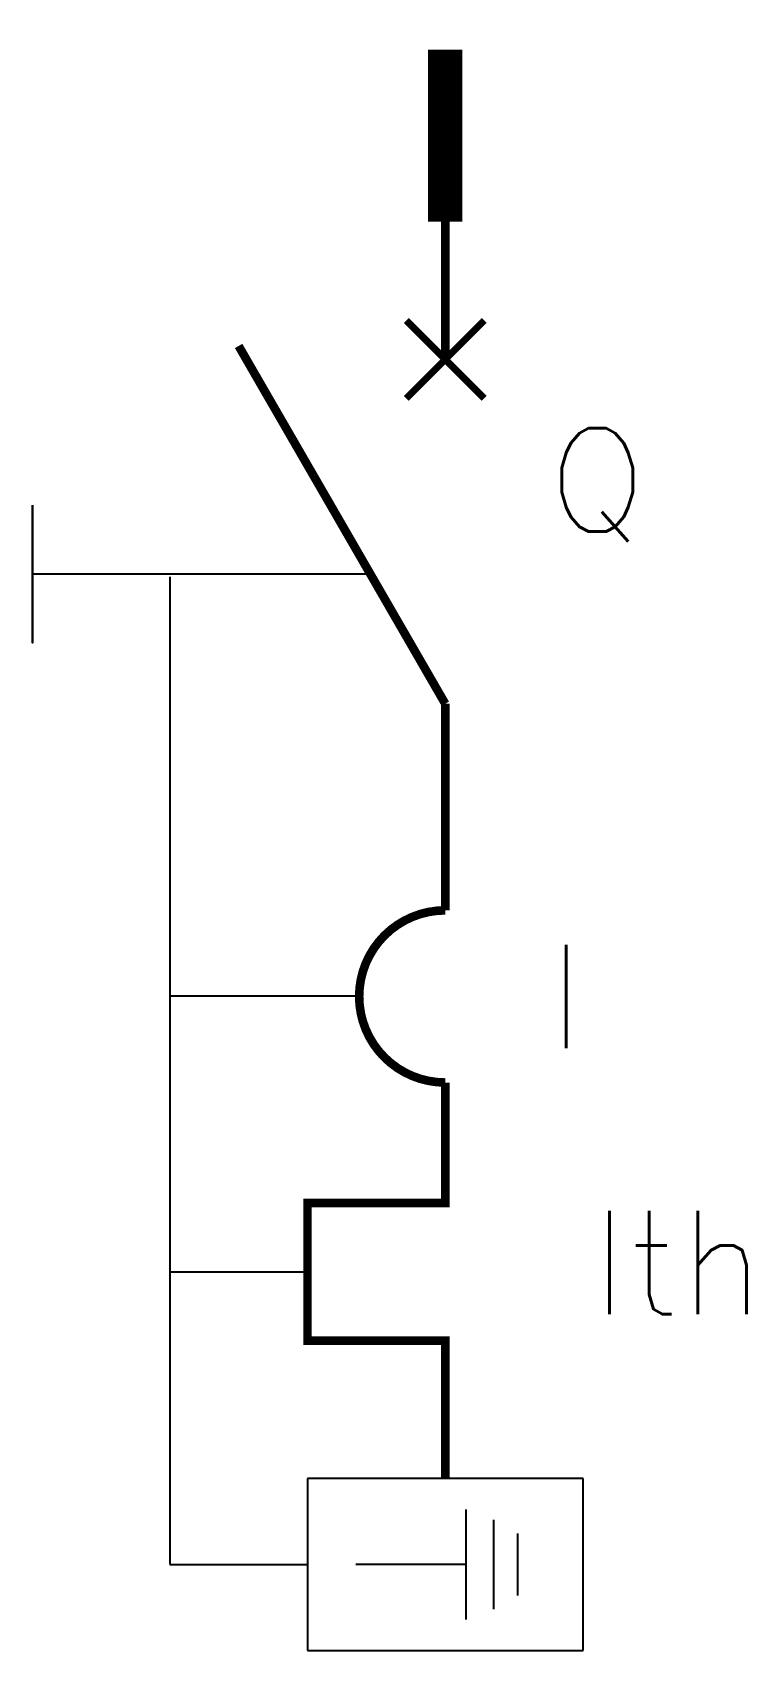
# Model space of a CAD drawing. Extents: x 140 to 160.8, y 740.5 to 787.5.
import ezdxf

# ---------------------------------------------------------------- set-up
doc = ezdxf.new("R2010")
doc.units = 0
doc.header["$LTSCALE"] = 0.25
doc.linetypes.add('HIDDEN', pattern=[0])
doc.layers.get('0').update_dxf_attribs({"linetype": 'CONTINUOUS'})
doc.styles.get("Standard").update_dxf_attribs({"font": 'simplex'})

msp = doc.modelspace()

# ---------------------------------------------------------------- linework, layer by layer
at = {"color": 0, "linetype": 'HIDDEN'}
for p, q in [((140.011, 771.77), (149.846, 771.77)), ((144, 771.689), (144, 743)), ((144, 759.52), (149.5, 759.52)), ((144, 751.5), (148, 751.5)), ((144, 743), (148, 743))]:
    msp.add_line(p, q, dxfattribs=at)
at = {"color": 0}
for p, q in [((156, 745.5), (148, 745.5)), ((148, 745.5), (148, 740.5)), ((156, 740.5), (156, 745.5)), ((152.6, 744.6), (152.6, 741.4)), ((153.4, 744.3), (153.4, 741.7)), ((154.1, 743.9), (154.1, 742.1)), ((152.6, 743), (149.4, 743)), ((148, 740.5), (156, 740.5))]:
    msp.add_line(p, q, dxfattribs=at)
at = {"color": 0, "linetype": 'BYBLOCK'}
for points, const_width in [([(152, 787), (152, 782)], 1), ([(146, 778.392), (152, 768)], 0.25)]:
    msp.add_lwpolyline(points, dxfattribs=dict(at, const_width=const_width))
at = {"color": 0}
for points, const_width in [([(152, 782), (152, 782), (152, 778)], 0.25), ([(150.869, 776.869), (153.131, 779.131)], 0.2), ([(153.131, 776.869), (150.869, 779.131)], 0.2), ([(152, 768), (152, 762)], 0.25), ([(152, 757), (152, 753.5), (148, 753.5), (148, 749.5), (152, 749.5), (152, 745.5)], 0.25)]:
    msp.add_lwpolyline(points, dxfattribs=dict(at, const_width=const_width))
at = {"color": 0, "linetype": 'BYBLOCK'}
msp.add_lwpolyline([(140.011, 773.77), (140.011, 769.77)], close=True, dxfattribs=at)
at = {"color": 0, "const_width": 0.25}
msp.add_lwpolyline([(152, 762, 1), (152, 757, 1)], format="xyb", dxfattribs=at)

# ---------------------------------------------------------------- texts
at = {"color": 0}
msp.add_text('Ith', height=3, dxfattribs=at).set_placement((156.25, 750.27))
for tag, p, s in [('Q', (155, 773), 'Q'), ('I', (155, 758), 'I')]:
    msp.add_attdef(tag, p, s, height=3, dxfattribs=at)

doc.saveas('drawing.dxf')
